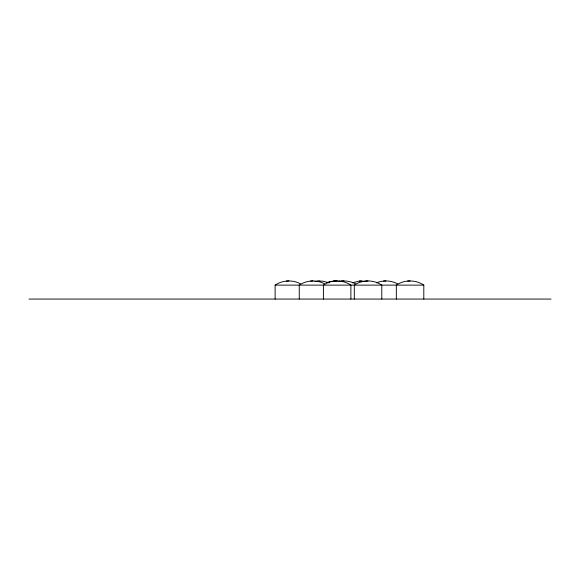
<?xml version="1.0" encoding="UTF-8"?>
<svg xmlns="http://www.w3.org/2000/svg" width="580" height="580" viewBox="0 0 580 580"><rect width="100%" height="100%" fill="white"/><g stroke="black" fill="none" stroke-linecap="round" stroke-linejoin="round"><path stroke-width="0.87" d="M275.123 299.062L275.123 285.121C282.518 280.082 292.661 279.575 300.52 283.867M326.844 282.554L330.723 281.416L337.154 281.017M352.321 282.83L359.361 281.061L366.618 281.416M376.463 282.83C383.206 280.01 391.159 280.394 397.59 283.867M324.662 283.867C316.796 279.575 306.661 280.089 299.258 285.121L299.258 299.062M314.94 281.416L322.19 281.061L329.237 282.83M339.075 281.416C344.65 280.307 350.559 281.191 355.569 283.867M381.785 299.062L381.785 285.121C373.709 279.582 362.377 279.589 354.308 285.121L354.308 299.062M423.806 299.062L423.806 285.121C415.737 279.582 404.405 279.589 396.328 285.121L396.328 299.062M350.878 299.062L350.878 285.121C342.802 279.582 331.47 279.582 323.401 285.121L323.401 299.062M361.789 280.938L359.361 281.061M368.046 280.938L365.618 281.061M286.455 281.061L288.862 280.938M310.59 281.061L312.997 280.938M317.361 281.061L319.769 280.938M333.145 281.061L337.139 280.938M341.497 281.061L343.904 280.938M383.525 281.061L385.932 280.938M407.66 281.061L410.067 280.938M275.123 285.121L423.806 285.121M29 299.062L551 299.062M338.778 281.177L340.38 281.416"/></g></svg>
